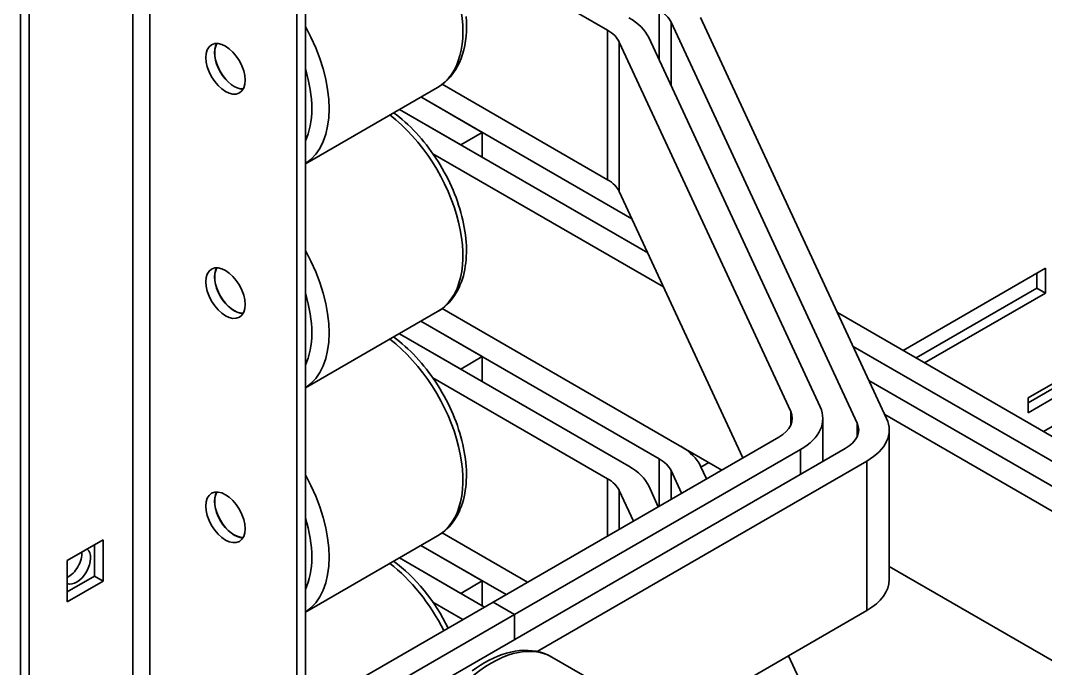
# Model space of a CAD drawing. Header units: millimetres. Extents: x -116965 to 323937, y 291661 to 566926.
# Drawn here: x -12142.1 to -11974.1, y 313711.2 to 313817.4 of the extents above; entities that cross this region are included whole.
import ezdxf

# ---------------------------------------------------------------- set-up
doc = ezdxf.new("R2010")
doc.units = ezdxf.units.MM
doc.layers.add('Visible Edges(Schneider)', color=7, linetype='Continuous', lineweight=35)
doc.layers.add('Visible Tangent Edges(Schneider)', color=7, linetype='Continuous', lineweight=35)

msp = doc.modelspace()

# ---------------------------------------------------------------- linework, layer by layer
at = {"layer": 'Visible Edges(Schneider)'}
for p, q in [((-12142.05606, 313680.631565), (-12142.05606, 313888.474233)), ((-12140.641847, 313681.118547), (-12140.641847, 313887.657736)), ((-12095.387013, 313704.354254), (-12095.387013, 313879.492771)), ((-12096.801226, 313703.537758), (-12096.801226, 313878.676274)), ((-12045.89634, 313815.809964), (-12074.479282, 313832.312333)), ((-12004.983475, 313751.445657), (-12035.469916, 313817.134808)), ((-12030.640286, 313817.881954), (-12000.153846, 313752.192804)), ((-12015.859624, 313753.331276), (-12043.955197, 313813.868821)), ((-12039.125568, 313814.615968), (-12011.029995, 313754.078422)), ((-12073.719751, 313806.446371), (-12095.387013, 313793.936771)), ((-12072.963192, 313806.942121), (-12045.89634, 313791.315067)), ((-12066.395635, 313799.067857), (-12076.447673, 313804.871404)), ((-12041.887134, 313784.917868), (-12076.447673, 313804.871404)), ((-12079.983207, 313802.830163), (-12069.931169, 313797.026616)), ((-12079.983207, 313802.830163), (-12039.298944, 313779.341093)), ((-12066.395635, 313799.067857), (-12069.931169, 313797.026616)), ((-12066.395635, 313794.985375), (-12066.395635, 313799.067857)), ((-12036.710753, 313773.764317), (-12074.479282, 313795.569987)), ((-12043.955197, 313789.373924), (-12023.70466, 313745.74008)), ((-11997.452724, 313763.346132), (-11974.1182, 313776.818326)), ((-11974.1182, 313776.818326), (-11974.1182, 313772.735843)), ((-11975.532413, 313773.552339), (-11975.532413, 313776.001829)), ((-11995.331403, 313762.121387), (-11975.532413, 313773.552339)), ((-11975.532413, 313773.552339), (-11974.1182, 313772.735843)), ((-11974.1182, 313772.735843), (-11993.91719, 313761.304891)), ((-12072.963192, 313770.199775), (-12027.151208, 313743.750214)), ((-12073.719751, 313769.704025), (-12095.387013, 313757.194425)), ((-12008.213452, 313769.558841), (-11911.185696, 313713.539841)), ((-12066.395635, 313762.325511), (-12076.447673, 313768.129058)), ((-12037.411058, 313745.591258), (-12076.447673, 313768.129058)), ((-12079.983207, 313766.087817), (-12069.931169, 313760.28427)), ((-12079.983207, 313766.087817), (-12042.360806, 313744.366513)), ((-11914.72123, 313711.498599), (-12005.625261, 313763.982066)), ((-12069.931169, 313760.28427), (-12066.395635, 313762.325511)), ((-12066.395635, 313758.243028), (-12066.395635, 313762.325511)), ((-12045.89634, 313742.325272), (-12074.479282, 313758.827641)), ((-12003.037071, 313758.405291), (-11925.327832, 313713.539841)), ((-11976.946627, 313755.589415), (-11969.875559, 313759.671897)), ((-11976.946627, 313754.772918), (-11971.289773, 313758.038904)), ((-11969.875559, 313757.222408), (-11976.946627, 313753.139925)), ((-11976.946627, 313753.139925), (-11976.946627, 313755.589415)), ((-12010.604068, 313745.138744), (-12010.604068, 313752.210556)), ((-11928.863366, 313711.498599), (-12000.44888, 313752.828515)), ((-11974.471753, 313750.078063), (-11969.875559, 313752.731677)), ((-11999.727919, 313725.830041), (-11999.727919, 313750.324938)), ((-12064.627868, 313722.113055), (-12017.800767, 313749.148694)), ((-12099.983207, 313693.535674), (-12006.924618, 313747.263076)), ((-12014.265233, 313747.107453), (-12061.092334, 313720.071813)), ((-12003.389084, 313745.221834), (-12057.422461, 313714.02565)), ((-12030.562697, 313744.23008), (-12029.272529, 313744.974959)), ((-12033.748605, 313739.941206), (-12035.469916, 313743.650115)), ((-12030.640286, 313744.397262), (-12029.666122, 313742.298228)), ((-12041.636169, 313735.387318), (-12043.955197, 313740.384129)), ((-12039.125568, 313741.131275), (-12037.553686, 313737.744341)), ((-12072.963192, 313733.457429), (-12058.971014, 313725.379041)), ((-12134.383952, 313728.910389), (-12128.514966, 313732.29885)), ((-12129.929179, 313726.338425), (-12129.929179, 313731.482353)), ((-12128.514966, 313732.29885), (-12128.514966, 313725.521928)), ((-12073.719751, 313732.961679), (-12095.387013, 313720.452079)), ((-12066.395635, 313725.583165), (-12076.447673, 313731.386712)), ((-12062.506548, 313723.3378), (-12076.447673, 313731.386712)), ((-12134.383952, 313722.133467), (-12134.383952, 313728.910389)), ((-12079.983207, 313729.345471), (-12069.931169, 313723.541924)), ((-12079.983207, 313729.345471), (-12066.042081, 313721.296558)), ((-11999.727919, 313727.91737), (-11944.773268, 313696.189288)), ((-12134.383952, 313723.76646), (-12129.929179, 313726.338425)), ((-12128.514966, 313725.521928), (-12134.383952, 313722.133467)), ((-12128.514966, 313725.521928), (-12129.929179, 313726.338425)), ((-12066.395635, 313725.583165), (-12069.931169, 313723.541924)), ((-12066.395635, 313721.500682), (-12066.395635, 313725.583165)), ((-12064.627868, 313722.113055), (-12135.338546, 313681.288226)), ((-12069.577615, 313719.255317), (-12074.479282, 313722.085295)), ((-12061.092334, 313720.071813), (-12064.627868, 313722.113055)), ((-12061.092334, 313720.071813), (-12131.803012, 313679.246984)), ((-12061.092334, 313715.98933), (-12061.092334, 313720.071813)), ((-12035.789033, 313702.020818), (-12003.389084, 313720.726937)), ((-12054.981421, 313713.101548), (-12033.061111, 313700.445851)), ((-12016.21749, 313713.320454), (-12001.735357, 313682.115794))]:
    msp.add_line(p, q, dxfattribs=at)
at = {"layer": 'Visible Edges(Schneider)', "flags": 128}
for points in [[(-12069.059684, 313818.056402), (-12069.008828, 313817.231402), (-12068.991726, 313816.418424), (-12069.008934, 313815.618963), (-12069.061012, 313814.834511), (-12069.148516, 313814.066564), (-12069.272005, 313813.316613), (-12069.432151, 313812.586006), (-12069.629777, 313811.876193), (-12069.865344, 313811.189386), (-12070.139297, 313810.527836), (-12070.452077, 313809.893791), (-12070.804127, 313809.2895), (-12071.195892, 313808.717212), (-12071.627659, 313808.179919), (-12072.098021, 313807.681136), (-12072.604888, 313807.223916), (-12073.146162, 313806.811309), (-12073.719752, 313806.446371)], [(-12080.925888, 313802.285906), (-12080.445035, 313801.927198), (-12079.968668, 313801.552141), (-12079.497193, 313801.161219), (-12079.031017, 313800.754911), (-12078.57055, 313800.333699), (-12078.116197, 313799.898066), (-12077.668366, 313799.448492), (-12077.227464, 313798.98546), (-12076.793899, 313798.50945), (-12076.368099, 313798.02096), (-12075.950487, 313797.52055), (-12075.541454, 313797.0088), (-12075.141392, 313796.486286), (-12074.750693, 313795.953589), (-12074.369749, 313795.411284), (-12073.998953, 313794.859953), (-12073.638694, 313794.300172), (-12073.289366, 313793.73252), (-12072.951363, 313793.157579), (-12072.625063, 313792.575981), (-12072.310787, 313791.988365), (-12072.008845, 313791.395356), (-12071.719548, 313790.797584), (-12071.443206, 313790.195677), (-12071.180129, 313789.590263), (-12070.930628, 313788.98197), (-12070.695013, 313788.371426), (-12070.473595, 313787.759259), (-12070.266671, 313787.146112), (-12070.074474, 313786.532624), (-12069.89722, 313785.919392), (-12069.735125, 313785.307011), (-12069.588403, 313784.696077), (-12069.457272, 313784.087184), (-12069.341944, 313783.48093), (-12069.242638, 313782.877906), (-12069.159569, 313782.27871), (-12069.09295, 313781.683937), (-12069.042937, 313781.094138), (-12069.009703, 313780.509836), (-12068.993448, 313779.931564), (-12068.994371, 313779.359858), (-12069.012672, 313778.795249), (-12069.048547, 313778.238272), (-12069.102198, 313777.689458), (-12069.173823, 313777.149341), (-12069.263622, 313776.618455), (-12069.371824, 313776.097289), (-12069.49879, 313775.586224), (-12069.644706, 313775.086012), (-12069.809732, 313774.597457), (-12069.994024, 313774.121359), (-12070.197742, 313773.658523), (-12070.421044, 313773.209751), (-12070.664085, 313772.775845), (-12070.927028, 313772.35761), (-12071.210027, 313771.955849), (-12071.513218, 313771.571754), (-12071.836101, 313771.206644), (-12072.177929, 313770.861611), (-12072.537956, 313770.537743), (-12072.915434, 313770.236129), (-12073.309615, 313769.95786), (-12073.719752, 313769.704025)], [(-12080.925888, 313765.543559), (-12080.445035, 313765.184851), (-12079.968668, 313764.809795), (-12079.497192, 313764.418872), (-12079.031018, 313764.012565), (-12078.57055, 313763.591353), (-12078.116197, 313763.15572), (-12077.668366, 313762.706146), (-12077.227464, 313762.243114), (-12076.793899, 313761.767104), (-12076.368099, 313761.278614), (-12075.950486, 313760.778204), (-12075.541454, 313760.266453), (-12075.141392, 313759.743939), (-12074.750693, 313759.211242), (-12074.36975, 313758.668939), (-12073.998952, 313758.117607), (-12073.638695, 313757.557825), (-12073.289367, 313756.990174), (-12072.951363, 313756.415232), (-12072.625063, 313755.833635), (-12072.310787, 313755.246019), (-12072.008845, 313754.65301), (-12071.719549, 313754.055238), (-12071.443206, 313753.453331), (-12071.180129, 313752.847917), (-12070.930628, 313752.239624), (-12070.695013, 313751.62908), (-12070.473595, 313751.016913), (-12070.266671, 313750.403766), (-12070.074473, 313749.790278), (-12069.89722, 313749.177046), (-12069.735125, 313748.564665), (-12069.588403, 313747.953731), (-12069.457272, 313747.344838), (-12069.341944, 313746.738583), (-12069.242638, 313746.13556), (-12069.159569, 313745.536365), (-12069.09295, 313744.941591), (-12069.042937, 313744.351791), (-12069.009703, 313743.767489), (-12068.993448, 313743.189218), (-12068.994371, 313742.617512), (-12069.012672, 313742.052903), (-12069.048547, 313741.495925), (-12069.102198, 313740.947111), (-12069.173823, 313740.406995), (-12069.263623, 313739.876109), (-12069.371824, 313739.354943), (-12069.49879, 313738.843878), (-12069.644707, 313738.343667), (-12069.809732, 313737.855111), (-12069.994024, 313737.379013), (-12070.197742, 313736.916177), (-12070.421044, 313736.467404), (-12070.664086, 313736.033499), (-12070.927027, 313735.615264), (-12071.210027, 313735.213502), (-12071.513217, 313734.829408), (-12071.836101, 313734.464298), (-12072.17793, 313734.119265), (-12072.537957, 313733.795397), (-12072.915434, 313733.493783), (-12073.309614, 313733.215514), (-12073.719752, 313732.961679)], [(-12080.925888, 313728.801213), (-12080.263557, 313728.301955), (-12079.610059, 313727.771921), (-12078.966466, 313727.212375), (-12078.333848, 313726.624582), (-12077.713272, 313726.009808), (-12077.105811, 313725.369318), (-12076.512544, 313724.70438), (-12075.934594, 313724.01638), (-12075.373006, 313723.306832), (-12074.828811, 313722.577253), (-12074.303037, 313721.829162), (-12073.796714, 313721.064081), (-12073.310872, 313720.283526), (-12072.846528, 313719.489032), (-12072.404589, 313718.682264), (-12071.985946, 313717.864867)], [(-12068.047599, 313710.841699), (-12067.366036, 313711.332269), (-12066.676993, 313711.788812), (-12065.981485, 313712.210111), (-12065.280527, 313712.594939), (-12064.575133, 313712.942064), (-12063.866319, 313713.250257), (-12063.155099, 313713.518287), (-12062.442302, 313713.7449), (-12061.728772, 313713.928659), (-12061.016196, 313714.068055), (-12060.306301, 313714.16158), (-12059.600812, 313714.207727), (-12058.901455, 313714.204988), (-12058.209957, 313714.151853), (-12057.528764, 313714.046579), (-12056.861624, 313713.888624), (-12056.212226, 313713.678276), (-12055.584262, 313713.415821), (-12054.981421, 313713.101548)]]:
    msp.add_lwpolyline(points, dxfattribs=at)
at = {"layer": 'Visible Edges(Schneider)'}
for centre, major_axis, start_param, end_param in [((-12042.714359, 313816.014088), (7.5, 0), 0.2617993878, 0.7853981634), ((-12051.199641, 313812.748102), (12.5, 0), 0.2617993878, 0.7853981634), ((-12051.199641, 313812.748102), (7.5, 0), 0.2617993878, 0.7853981634), ((-12107.054275, 313810.294685), (-2.275, 3.940416), 0.3160516109, 2.8255410427), ((-12107.054275, 313810.294685), (2.25, -3.897114), 3.4426119266, 5.9821660341), ((-12051.199641, 313788.253205), (7.5, 0), 0.2617993878, 0.7853981634), ((-12107.054275, 313773.552339), (-2.275, 3.940416), 0.3160516109, 2.8255410427), ((-12107.054275, 313773.552339), (2.25, -3.897114), 3.4426119266, 5.9821660341), ((-12023.104068, 313752.210556), (7.5, 0), 5.4977871438, 6.544984695), ((-12023.104068, 313752.210556), (12.5, 0), 5.4977871438, 6.544984695), ((-12012.227919, 313750.324938), (12.5, 0), 5.4977871438, 6.544984695), ((-12012.227919, 313750.324938), (7.5, 0), 5.4977871438, 6.544984695), ((-12042.714359, 313742.529396), (12.5, 0), 0.2617993878, 0.7853981634), ((-12042.714359, 313742.529396), (7.5, 0), 0.2617993878, 0.7853981634), ((-12051.199641, 313739.26341), (12.5, 0), 0.2617993878, 0.7853981634), ((-12051.199641, 313739.26341), (7.5, 0), 0.2617993878, 0.7853981634), ((-12107.054275, 313736.809993), (-2.275, 3.940416), 0.3160516109, 2.8255410427), ((-12107.054275, 313736.809993), (2.25, -3.897114), 3.4426119266, 5.9821660341), ((-12132.863672, 313728.032655), (1.625, 2.814583), 3.2041223829, 6.2206555779), ((-12134.277886, 313728.849152), (1.625, 2.814583), 3.8808205691, 5.5439573916), ((-12012.227919, 313725.830041), (12.5, 0), 5.4977871438, 6.2831853072)]:
    msp.add_ellipse(centre, major_axis=major_axis, ratio=0.5773502692, start_param=start_param, end_param=end_param, dxfattribs=at)
for centre in [(-12108.468488, 313809.478189), (-12108.468488, 313772.735843), (-12108.468488, 313735.993497)]:
    msp.add_ellipse(centre, major_axis=(-2.275, 3.940416), ratio=0.5773502692, dxfattribs=at)
at = {"layer": 'Visible Tangent Edges(Schneider)'}
for p, q in [((-12123.671284, 313691.006586), (-12123.671284, 313897.455695)), ((-12120.842857, 313897.455695), (-12120.842857, 313692.63887)), ((-12037.411058, 313810.921713), (-12037.411058, 313819.075951)), ((-12035.469916, 313806.739132), (-12035.469916, 313817.134808)), ((-12045.89634, 313791.315067), (-12045.89634, 313815.809964)), ((-12043.955197, 313789.373924), (-12043.955197, 313813.868821)), ((-12015.859624, 313751.089837), (-12015.859624, 313753.331276)), ((-12004.983475, 313749.204219), (-12004.983475, 313751.445657)), ((-12014.265233, 313743.02497), (-12014.265233, 313747.107453)), ((-12037.411058, 313737.826687), (-12037.411058, 313745.591258)), ((-12003.389084, 313720.726937), (-12003.389084, 313745.221834)), ((-12035.469916, 313738.947406), (-12035.469916, 313743.650115)), ((-12045.89634, 313732.927707), (-12045.89634, 313742.325272)), ((-12043.955197, 313734.048427), (-12043.955197, 313740.384129))]:
    msp.add_line(p, q, dxfattribs=at)
for centre, major_axis, start_param, end_param in [((-12083.719751, 313823.766879), (-10, 17.320508), 3.1415926536, 6.2831853072), ((-12105.640061, 313811.111182), (10, -17.320508), 0.0256362309, 1.5451600959), ((-12107.054275, 313810.294685), (9, -15.588457), 0.3742603011, 1.1965360257), ((-12083.719751, 313787.024533), (10, -17.320508), 0, 2.2030821902), ((-12105.640061, 313774.368836), (10, -17.320508), 0.0256362309, 1.5451600959), ((-12107.054275, 313773.552339), (9, -15.588457), 0.3742603011, 1.1965360257), ((-12083.719751, 313750.282187), (10, -17.320508), 0, 2.2030821902), ((-12105.640061, 313737.62649), (10, -17.320508), 0.0256362309, 1.5451600959), ((-12107.054275, 313736.809993), (9, -15.588457), 0.3742603011, 1.1965360257), ((-12083.719751, 313713.539841), (10, -17.320508), 1.4645304222, 2.2030821902), ((-12064.981421, 313695.78104), (-10, -17.320508), 3.1415926536, 6.2831853072)]:
    msp.add_ellipse(centre, major_axis=major_axis, ratio=0.5773502692, start_param=start_param, end_param=end_param, dxfattribs=at)

doc.saveas('drawing.dxf')
